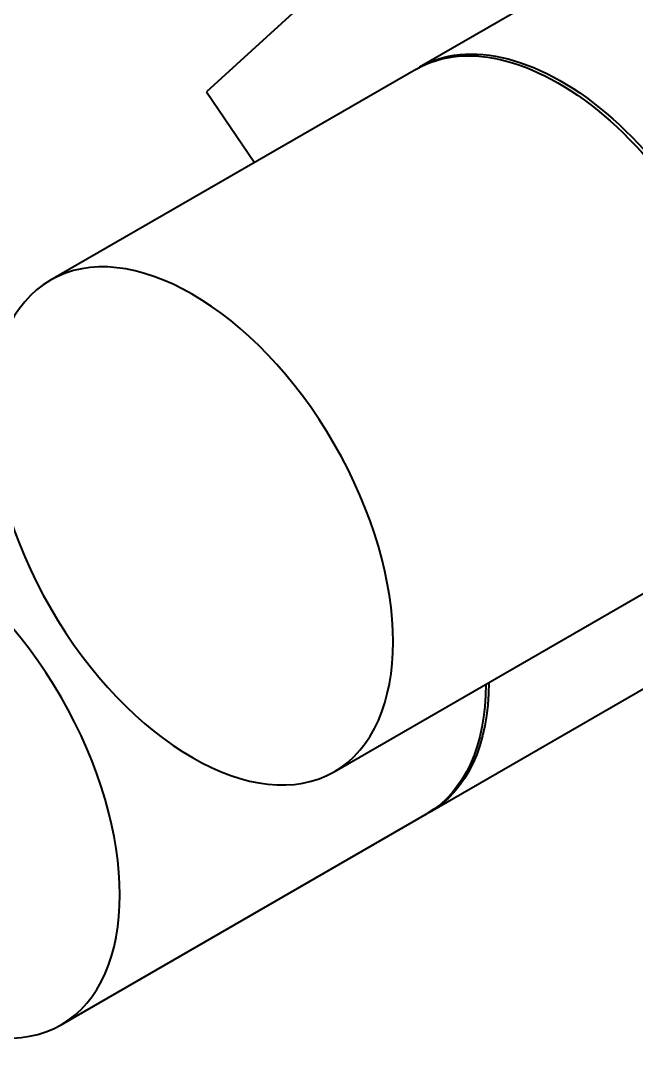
# Model space of a CAD drawing. Header units: inches. Extents: x 0 to 11, y 0 to 8.5.
# Drawn here: x 6.061 to 6.575, y 5.606 to 6.485 of the extents above; entities that cross this region are included whole.
import ezdxf

# ---------------------------------------------------------------- set-up
doc = ezdxf.new("R2010")
doc.units = ezdxf.units.IN
doc.header["$LTSCALE"] = 0.5
doc.header["$MEASUREMENT"] = 0
doc.layers.add('Visible', color=7, linetype='Continuous', lineweight=40)

msp = doc.modelspace()

# ---------------------------------------------------------------- linework, layer by layer
at = {"layer": 'Visible'}
for p, q in [((6.75734, 6.91947), (6.21581, 6.42549)), ((6.62595, 6.57985), (6.39396, 6.44591)), ((6.39144, 6.44445), (6.08521, 6.26765)), ((6.21581, 6.42549), (6.25602, 6.36627)), ((6.57522, 6.38004), (6.57395, 6.38137)), ((6.32274, 5.85623), (6.62897, 6.03303)), ((6.40292, 5.82258), (6.63491, 5.95652)), ((6.09417, 5.64432), (6.4004, 5.82112))]:
    msp.add_line(p, q, dxfattribs=at)
at = {"layer": 'Visible', "extrusion": (0, 0, -1)}
for centre, start_param, end_param in [((6.5102, 6.23874), 0, 3.141593), ((6.51272, 6.2402), 12.555764, 15.720514), ((6.28163, 6.02683), 2.35822, 3.141593), ((6.28415, 6.02829), 2.35822, 3.152199)]:
    msp.add_ellipse(centre, major_axis=(-0.11877, 0.20571), ratio=0.57735, start_param=start_param, end_param=end_param, dxfattribs=at)
for centre in [(6.20398, 6.06194), (5.9754, 5.85003)]:
    msp.add_ellipse(centre, major_axis=(-0.11877, 0.20571), ratio=0.57735, dxfattribs=at)

doc.saveas('drawing.dxf')
